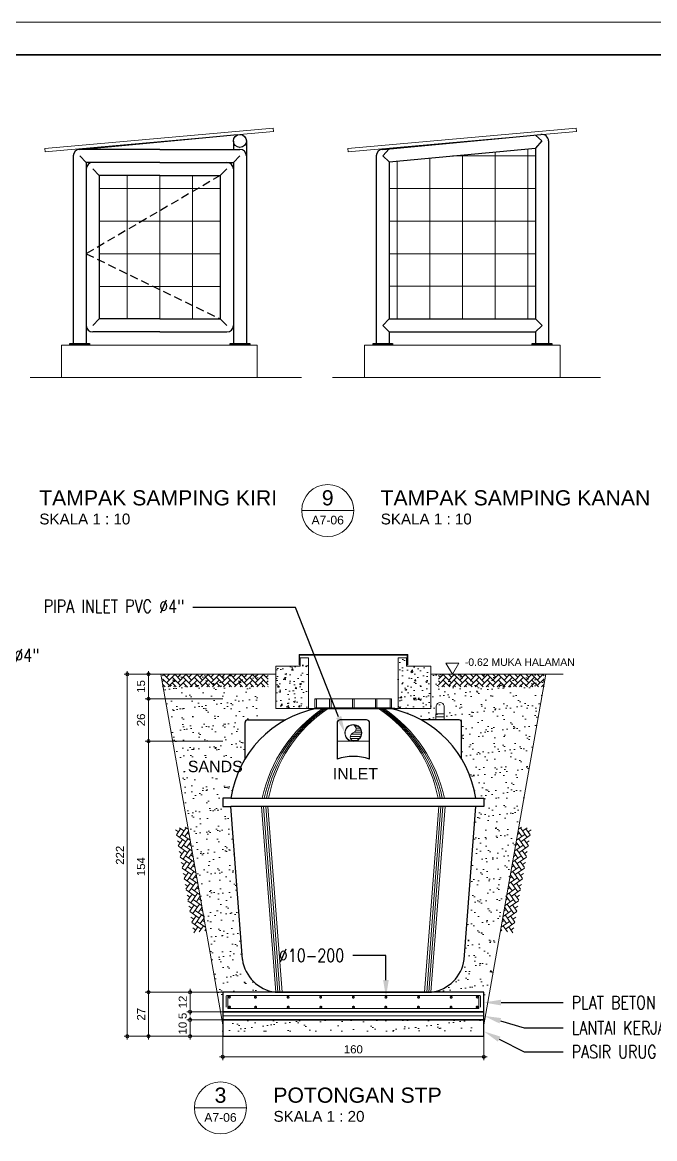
# Model space of a CAD drawing. Header units: millimetres. Extents: x -11 to 1625, y -267 to 180.
# Drawn here: x 863.97 to 883.35, y -136.23 to -102 of the extents above; entities that cross this region are included whole.
import ezdxf
from ezdxf import colors
from ezdxf.entities.mleader import LeaderData, LeaderLine
from ezdxf.enums import TextEntityAlignment as Align
from ezdxf.math import Vec2, Vec3

# ---------------------------------------------------------------- set-up
doc = ezdxf.new("R2010")
doc.units = ezdxf.units.MM
doc.linetypes.add('CENTER', pattern=[2, 1.25, -0.25, 0.25, -0.25])
doc.linetypes.add('DASHED2', pattern=[0.375, 0.25, -0.125])
for name, color, linetype in [('$RECOVER_961030131422-228', 7, 'Continuous'), ('BALOK DET', 3, 'Continuous'), ('BESI', 10, 'Continuous'), ('TANK', 5, 'Continuous')]:
    doc.layers.add(name, color=color, linetype=linetype)
for name, color, linetype, lineweight in [('ARS DIN', 31, 'Continuous', 5), ('ARSIR', 2, 'Continuous', 5), ('ARSIR WARNA', 43, 'Continuous', 0), ('atap', 7, 'Continuous', 20), ('CONCRETE-COVER', 23, 'Continuous', 5), ('DIM-SE', 7, 'Continuous', 5), ('dinding', 5, 'Continuous', 15), ('GRS KOP', 1, 'Continuous', 35), ('kop', 7, 'Continuous', 20), ('MANHOLE', 6, 'Continuous', 5), ('not', 7, 'Continuous', 20), ('PIPE', 4, 'Continuous', 15), ('plat', 3, 'Continuous', 25), ('STEEL', 20, 'Continuous', 5), ('TANAMAN', 74, 'Continuous', 0), ('TEXT KETERANGAN', 7, 'Continuous', 9), ('tul', 41, 'Continuous', 15), ('TULANGAN', 5, 'Continuous', 5), ('u', 6, 'Continuous', 20)]:
    doc.layers.add(name, color=color, linetype=linetype, lineweight=lineweight)
doc.styles.add('7', font='SAS_____.PFB', dxfattribs={"height": 200})
doc.styles.add('ATTR', font='romans.shx', dxfattribs={"width": 0.8, "height": 1.735066})
doc.styles.add('BARU', font='complex.shx')
doc.styles.add('S', font='SIMPLEX', dxfattribs={"width": 1.1})
doc.styles.get("Standard").update_dxf_attribs({"font": 'ARIALUNI.TTF'})
doc.linetypes.add('BATTING', pattern='A,0.0001,-0.1,[134,ltypeshp.shx,S=0.1,R=0,X=-0.1,Y=0],-0.2,[134,ltypeshp.shx,S=0.1,R=180,X=0.1,Y=0],-0.1', length=0.4001)
doc.dimstyles.new('SK-20', dxfattribs={"dimtxt": 0.25, "dimasz": 0.1, "dimexe": 0.1, "dimexo": 0, "dimgap": 0.1, "dimtad": 1, "dimdec": 0, "dimlfac": 20, "dimzin": 12, "dimdsep": 46, "dimtxsty": 'Standard', "dimblk": 'BULAT', "dimcen": 0.1, "dimdle": 0.1, "dimclrd": 256, "dimclre": 256, "dimclrt": 256, "dimadec": 0, "dimazin": 3, "dimtfac": 1, "dimtdec": 0, "dimtix": 1, "dimtofl": 0, "dimtmove": 0, "dimatfit": 3, "dimldrblk": 'BULAT', "dimfxl": 0, "dimtolj": 1, "dimtzin": 0, "dimlwd": -1, "dimlwe": -1, "dimarcsym": 0})

# ---------------------------------------------------------------- blocks, each defined once
blk = doc.blocks.new('kop')
at = {"layer": 'GRS KOP'}
blk.add_lwpolyline([(1, 54), (83, 54), (83, 1), (1, 1)], close=True, dxfattribs=at)
at = {"layer": 'kop', "color": 7}
blk.add_line((84, 55), (0, 55), dxfattribs=at)
at = {"layer": 'kop', "style": 'BARU', "flags": 4}
for p, height in [((73.8, 5.4), 0.35), ((80.303, 5.382), 0.25), ((73.8, 4.9), 0.35), ((80.303, 4.882), 0.25), ((73.8, 4.4), 0.35), ((80.303, 4.382), 0.25)]:
    blk.add_attdef('-', p, '', height=height, dxfattribs=at)
at = {"layer": 'kop', "flags": 4}
for tag, p in [('AR-00', (78.057, 2.648)), ('00', (81.238, 2.647))]:
    blk.add_attdef(tag, text='', height=0.35, dxfattribs=at).set_placement(p, align=Align.MIDDLE)
blk = doc.blocks.new('BULAT')
for p, q in [((-1, 0), (1, 0)), ((0, -1), (0, 1))]:
    blk.add_line(p, q)
blk.add_circle((0, 0), 0.5)
blk = doc.blocks.new('*D1069')
at = {"layer": 'Defpoints', "color": 0}
for p in [(869.111, -132.593), (870.113, -132.593), (870.113, -133.093)]:
    blk.add_point(p, dxfattribs=at)
at = {"layer": 'u'}
for p, q in [((870.113, -132.593), (869.011, -132.593)), ((869.111, -132.993), (869.111, -132.693)), ((870.113, -133.093), (869.011, -133.093))]:
    blk.add_line(p, q, dxfattribs=at)
at = {"layer": 'u', "xscale": 0.1, "yscale": 0.1, "zscale": 0.1}
for p, rotation in [((869.111, -132.593), 90), ((869.111, -133.093), 270)]:
    blk.add_blockref('BULAT', p, dxfattribs=dict(at, rotation=rotation))
at = {"layer": 'u', "insert": (868.883, -132.843), "char_height": 0.25, "attachment_point": 5, "rotation": 90}
blk.add_mtext('\\A1;10', dxfattribs=at)
blk = doc.blocks.new('*D1070')
at = {"layer": 'Defpoints', "color": 0}
for p in [(869.111, -132.343), (870.113, -132.343), (870.113, -132.593)]:
    blk.add_point(p, dxfattribs=at)
at = {"layer": 'u'}
for p, q in [((870.113, -132.343), (869.011, -132.343)), ((869.111, -132.243), (869.111, -132.143)), ((870.113, -132.593), (869.011, -132.593)), ((869.111, -132.693), (869.111, -132.793))]:
    blk.add_line(p, q, dxfattribs=at)
at = {"layer": 'u', "xscale": 0.1, "yscale": 0.1, "zscale": 0.1}
for p, rotation in [((869.111, -132.343), 270), ((869.111, -132.593), 90)]:
    blk.add_blockref('BULAT', p, dxfattribs=dict(at, rotation=rotation))
at = {"layer": 'u', "insert": (868.883, -132.468), "char_height": 0.25, "attachment_point": 5, "rotation": 90}
blk.add_mtext('\\A1;5', dxfattribs=at)
blk = doc.blocks.new('*D1071')
at = {"layer": 'Defpoints', "color": 0}
for p in [(869.111, -131.743), (870.113, -131.743), (870.113, -132.343)]:
    blk.add_point(p, dxfattribs=at)
at = {"layer": 'u'}
for p, q in [((870.113, -131.743), (869.011, -131.743)), ((869.111, -132.243), (869.111, -131.843)), ((870.113, -132.343), (869.011, -132.343))]:
    blk.add_line(p, q, dxfattribs=at)
at = {"layer": 'u', "xscale": 0.1, "yscale": 0.1, "zscale": 0.1}
for p, rotation in [((869.111, -131.743), 90), ((869.111, -132.343), 270)]:
    blk.add_blockref('BULAT', p, dxfattribs=dict(at, rotation=rotation))
at = {"layer": 'u', "insert": (868.885, -132.043), "char_height": 0.25, "attachment_point": 5, "rotation": 90}
blk.add_mtext('\\A1;12', dxfattribs=at)
blk = doc.blocks.new('*D1072')
at = {"layer": 'Defpoints', "color": 0}
for p in [(867.835, -131.743), (870.113, -131.743), (870.113, -133.093)]:
    blk.add_point(p, dxfattribs=at)
at = {"layer": 'u'}
for p, q in [((870.113, -131.743), (867.735, -131.743)), ((867.835, -132.993), (867.835, -131.843)), ((870.113, -133.093), (867.735, -133.093))]:
    blk.add_line(p, q, dxfattribs=at)
at = {"layer": 'u', "xscale": 0.1, "yscale": 0.1, "zscale": 0.1}
for p, rotation in [((867.835, -131.743), 90), ((867.835, -133.093), 270)]:
    blk.add_blockref('BULAT', p, dxfattribs=dict(at, rotation=rotation))
at = {"layer": 'u', "insert": (867.609, -132.418), "char_height": 0.25, "attachment_point": 5, "rotation": 90}
blk.add_mtext('\\A1;27', dxfattribs=at)
blk = doc.blocks.new('*D1073')
at = {"layer": 'Defpoints', "color": 0}
for p in [(870.113, -132.942), (878.113, -132.942), (878.113, -133.722)]:
    blk.add_point(p, dxfattribs=at)
at = {"layer": 'u'}
for p, q in [((870.113, -132.942), (870.113, -133.822)), ((878.113, -132.942), (878.113, -133.822)), ((870.213, -133.722), (878.013, -133.722))]:
    blk.add_line(p, q, dxfattribs=at)
at = {"layer": 'u', "xscale": 0.1, "yscale": 0.1, "zscale": 0.1, "rotation": 180}
blk.add_blockref('BULAT', (870.113, -133.722), dxfattribs=at)
at = {"layer": 'u', "xscale": 0.1, "yscale": 0.1, "zscale": 0.1}
blk.add_blockref('BULAT', (878.113, -133.722), dxfattribs=at)
at = {"layer": 'u', "insert": (874.113, -133.495), "char_height": 0.25, "attachment_point": 5}
blk.add_mtext('\\A1;160', dxfattribs=at)
blk = doc.blocks.new('*D1075')
at = {"layer": 'Defpoints', "color": 0}
for p in [(867.835, -124.043), (870.113, -124.043), (870.113, -131.743)]:
    blk.add_point(p, dxfattribs=at)
at = {"layer": 'u'}
for p, q in [((870.113, -124.043), (867.735, -124.043)), ((867.835, -131.643), (867.835, -124.143)), ((870.113, -131.743), (867.735, -131.743))]:
    blk.add_line(p, q, dxfattribs=at)
at = {"layer": 'u', "xscale": 0.1, "yscale": 0.1, "zscale": 0.1}
for p, rotation in [((867.835, -124.043), 90), ((867.835, -131.743), 270)]:
    blk.add_blockref('BULAT', p, dxfattribs=dict(at, rotation=rotation))
at = {"layer": 'u', "insert": (867.607, -127.893), "char_height": 0.25, "attachment_point": 5, "rotation": 90}
blk.add_mtext('\\A1;154', dxfattribs=at)
blk = doc.blocks.new('*D1074')
at = {"layer": 'Defpoints', "color": 0}
for p in [(867.835, -121.993), (870.113, -121.993), (870.113, -122.741)]:
    blk.add_point(p, dxfattribs=at)
at = {"layer": 'u'}
for p, q in [((870.113, -121.993), (867.735, -121.993)), ((867.835, -122.641), (867.835, -122.093)), ((870.113, -122.741), (867.735, -122.741))]:
    blk.add_line(p, q, dxfattribs=at)
at = {"layer": 'u', "xscale": 0.1, "yscale": 0.1, "zscale": 0.1}
for p, rotation in [((867.835, -121.993), 90), ((867.835, -122.741), 270)]:
    blk.add_blockref('BULAT', p, dxfattribs=dict(at, rotation=rotation))
at = {"layer": 'u', "insert": (867.607, -122.367), "char_height": 0.25, "attachment_point": 5, "rotation": 90}
blk.add_mtext('\\A1;15', dxfattribs=at)
blk = doc.blocks.new('PEIL')
blk.add_lwpolyline([(-0.188, 0.325), (0.188, 0.325), (0, 0)], close=True)
at = {"style": 'S', "width": 1.1, "flags": 4}
blk.add_attdef('CAT', (0.265, 0.036), '', height=0.2, dxfattribs=at)
blk = doc.blocks.new('*D1077')
at = {"layer": 'Defpoints', "color": 0}
for p in [(867.186, -121.993), (867.835, -121.993), (867.835, -133.093)]:
    blk.add_point(p, dxfattribs=at)
at = {"layer": 'u'}
for p, q in [((867.835, -121.993), (867.086, -121.993)), ((867.186, -132.993), (867.186, -122.093)), ((867.835, -133.093), (867.086, -133.093))]:
    blk.add_line(p, q, dxfattribs=at)
at = {"layer": 'u', "xscale": 0.1, "yscale": 0.1, "zscale": 0.1}
for p, rotation in [((867.186, -121.993), 90), ((867.186, -133.093), 270)]:
    blk.add_blockref('BULAT', p, dxfattribs=dict(at, rotation=rotation))
at = {"layer": 'u', "insert": (866.961, -127.543), "char_height": 0.25, "attachment_point": 5, "rotation": 90}
blk.add_mtext('\\A1;222', dxfattribs=at)
blk = doc.blocks.new('Ndtpd')
blk.add_line((0.747, 0), (-0.747, 0))
blk.add_circle((0, 0), 0.747)
at = {"flags": 4}
for tag, height, p in [('NO', 0.5, (0, 0.148)), ('NOLBR', 0.3, (0, -0.398))]:
    blk.add_attdef(tag, text='', height=height, dxfattribs=at).set_placement(p, align=Align.CENTER)
for tag, p, height in [('NDTPD', (1.516, 0.148), 0.5), ('SKALA', (1.523, -0.398), 0.3)]:
    blk.add_attdef(tag, p, '', height=height, dxfattribs=at)
blk = doc.blocks.new('*D1078')
at = {"layer": 'Defpoints', "color": 0}
for p in [(870.113, -122.741), (867.835, -124.043), (870.113, -124.043)]:
    blk.add_point(p, dxfattribs=at)
at = {"layer": 'u'}
for p, q in [((870.113, -122.741), (867.735, -122.741)), ((867.835, -122.841), (867.835, -123.943)), ((870.113, -124.043), (867.735, -124.043))]:
    blk.add_line(p, q, dxfattribs=at)
at = {"layer": 'u', "xscale": 0.1, "yscale": 0.1, "zscale": 0.1}
for p, rotation in [((867.835, -122.741), 90), ((867.835, -124.043), 270)]:
    blk.add_blockref('BULAT', p, dxfattribs=dict(at, rotation=rotation))
at = {"layer": 'u', "insert": (867.607, -123.392), "char_height": 0.25, "attachment_point": 5, "rotation": 90}
blk.add_mtext('\\A1;26', dxfattribs=at)

msp = doc.modelspace()

# ---------------------------------------------------------------- hatches: boundary and pattern name
at = {"layer": 'ARS DIN'}
h = msp.add_hatch(dxfattribs=at)
h.set_pattern_fill('AR-CONC', color=256, scale=0.075, style=0)
h.set_pattern_definition([(50, (448.2759, -7.07223), (0.53794514, -0.0470641), [0.05625, -0.61875]), (355, (448.2759, -7.0722), (-0.1040635, 0.5641441), [0.045, -0.495]), (100.4514, (448.3207, -7.07615), (0.43388204, 0.51707966), [0.04780514, -0.5258566]), (46.1842, (448.2759, -6.9222), (0.8004308, -0.1241393), [0.084375, -0.928125]), (96.6356, (448.3426, -6.9326), (0.700997, 0.7305884), [0.0717077, -0.7887847]), (351.1842, (448.2759, -6.9222), (0.7009965, 0.730589), [0.0675, -0.7425]), (21, (448.3509, -6.95973), (0.4476803, -0.30196417), [0.05625, -0.61875]), (326, (448.3509, -6.9597), (0.1824865, 0.5438625), [0.045, -0.495]), (71.4514, (448.3882, -6.9849), (0.630167, 0.2418979), [0.04780514, -0.5258566]), (37.5, (448.27588, -7.07223), (0.00911989, 0.24967039), [0, -0.489, 0, -0.5025, 0, -0.496875]), (7.5, (448.27588, -7.07223), (0.19730215, 0.29580878), [0, -0.2865, 0, -0.47775, 0, -0.189375]), (327.5, (448.10863, -7.07223), (0.40036683, -0.01691615), [0, -0.1875, 0, -0.585, 0, -0.77625]), (317.5, (448.03363, -7.07223), (0.43738963, 0.07507874), [0, -0.24375, 0, -0.3885, 0, -0.55125])])
h.paths.add_polyline_path([(872.738182, -121.4933561), (872.488182, -121.4933561), (872.488182, -121.7433561), (871.738182, -121.7433561), (871.738182, -123.0433561), (872.738182, -123.0433561)])
h.paths.add_polyline_path([(876.488181, -121.7433561), (875.738181, -121.7433561), (875.738181, -121.4933561), (875.488181, -121.4933561), (875.488181, -123.0433561), (876.488181, -123.0433561)])
h = msp.add_hatch(dxfattribs=at)
h.set_pattern_fill('AR-SAND', color=256, scale=0.25, style=0)
h.set_pattern_definition([(37.5, (285.36595, 189.15204), (-0.01574834, 0.48170594), [0, -0.38, 0, -0.425, 0, -0.40625]), (7.5, (285.36595, 189.15204), (0.4424442, 0.7055365), [0, -0.205, 0, -0.3425, 0, -0.13125]), (327.5, (285.05845, 189.15204), (0.77853547, 0.00141476), [0, -0.125, 0, -0.45, 0, -0.5875]), (317.5, (285.05845, 189.15204), (0.75153165, 0.2194189), [0, -0.0625, 0, -0.295, 0, -0.3375])])
h.paths.add_polyline_path([(870.362749, -126.0433561), (870.112749, -126.0433561), (870.112749, -125.7933561), (870.362749, -125.7933561, -0.0979062404), (870.7972235, -124.5856975), (870.7972235, -123.4683561, -0.4419456033), (870.8722235, -123.3933561), (871.1957464, -123.3933561), (871.1957464, -123.2994874), (871.1982736, -123.2994874), (871.1982736, -121.9933816), (868.217243, -121.9934077), (870.112749, -132.7433561), (870.112749, -132.2433561), (870.112749, -131.7433561), (871.715663, -131.7433561, -0.3309126337), (870.712749, -130.7433561)])
h.paths.add_polyline_path([(880.008264, -121.9933561), (876.488181, -121.9933561), (876.488181, -123.0433561), (875.488181, -123.0433561), (875.238181, -123.0433561, -0.0773210812), (876.1934428, -123.3933561), (877.3532745, -123.3933561, -0.4419456033), (877.4282745, -123.4683561), (877.4282745, -124.5857332, -0.0978899912), (877.862749, -125.7933561), (878.112749, -125.7933561), (878.112749, -126.0433561), (877.862749, -126.0433561), (877.512749, -130.7433561, -0.3309126337), (876.5098349, -131.7433561), (878.112749, -131.7433561), (878.112749, -132.2433561), (878.112749, -132.7433561)])
h.paths.add_polyline_path([(868.9916626, -123.1646549), (869.9130912, -123.1646549), (869.9130912, -123.6146549), (868.9916626, -123.6146549)], flags=24)
h.paths.add_polyline_path([(868.9776293, -124.5821481), (870.2335817, -124.5821481), (870.2335817, -124.9571481), (868.9776293, -124.9571481)], flags=24)
h = msp.add_hatch(dxfattribs=at)
h.set_pattern_fill('AR-HBONE', color=256, scale=0.03, style=0)
h.set_pattern_definition([(135.0005, (1193.63027, -35.95721), (-1.485e-06, 0.169705627), [0.36, -0.12]), (45.0005, (1193.54541, -35.87236), (-1.485e-06, 0.169705627), [0.36, -0.12])])
h.paths.add_polyline_path([(868.2640204, -121.9934073), (871.5042987, -121.9933789), (871.504302, -122.3778561), (868.2640238, -122.3778844)])
h = msp.add_hatch(dxfattribs=at)
h.set_pattern_fill('AR-HBONE', color=256, scale=0.03, style=0)
h.set_pattern_definition([(45, (554.59445, -35.96001), (1e-17, 0.169705627), [0.36, -0.12]), (135, (554.6793, -35.87516), (1e-17, 0.169705627), [0.36, -0.12])])
h.paths.add_polyline_path([(879.9614481, -121.9933561), (876.7211699, -121.9933561), (876.7211699, -122.3778333), (879.9614481, -122.3778333)])
h = msp.add_hatch(dxfattribs=at)
h.set_pattern_fill('AR-HBONE', color=256, scale=0.03, angle=80, style=0)
h.set_pattern_definition([(55, (1170.79253, 14.14422), (0.167127418, 0.029469073), [0.36, -0.12]), (325, (1170.86136, 14.24252), (0.167127418, 0.029469073), [0.36, -0.12])])
h.paths.add_polyline_path([(869.034835, -126.6623088), (869.5975034, -129.8533599), (869.2188673, -129.9201237), (868.6561989, -126.7290726)])
h = msp.add_hatch(dxfattribs=at)
h.set_pattern_fill('AR-HBONE', color=256, scale=0.03, angle=80, style=0)
h.set_pattern_definition([(125, (577.43297, 14.14422), (-0.167127418, 0.029469073), [0.36, -0.12]), (215, (577.36414, 14.24252), (-0.167127418, 0.029469073), [0.36, -0.12])])
h.paths.add_polyline_path([(879.1906629, -126.6623088), (878.6279945, -129.8533599), (879.0066306, -129.9201237), (879.569299, -126.7290726)])
at = {"layer": 'ARSIR WARNA'}
h = msp.add_hatch(dxfattribs=at)
h.set_pattern_fill('_USER', color=256, style=0, double=1, pattern_type=0)
h.set_pattern_definition([(0, (877.4564, -111.0961), (0, 1), []), (90, (877.4564, -111.0961), (-1, 6e-17), [])])
h.paths.add_polyline_path([(875.2164536, -111.0960792), (879.6964536, -111.0960792), (879.6964536, -105.8571012), (875.2164536, -106.2773195)])
h = msp.add_hatch(dxfattribs=at)
h.set_pattern_fill('_USER', color=256, style=0, double=1, pattern_type=0)
h.set_pattern_definition([(0, (868.1821, -111.0972), (0, 1), []), (90, (868.1821, -111.0972), (-1, 6e-17), [])])
h.paths.add_polyline_path([(870.0365736, -106.6966257), (868.1820527, -106.6966257), (866.3275318, -106.6966257), (866.3275318, -111.0971721), (868.1820527, -111.0971721), (870.0365736, -111.0971721)])
h = msp.add_hatch(dxfattribs=at)
h.set_pattern_fill('AR-SAND', color=256, scale=0.01, style=0)
h.set_pattern_definition([(37.5, (870.11283, -132.94245), (-0.016, 0.489413), [0, -0.38608, 0, -0.4318, 0, -0.41275]), (7.5, (870.1128, -132.94245), (0.449523, 0.716825), [0, -0.20828, 0, -0.34798, 0, -0.13335]), (327.5, (869.8004, -132.94245), (0.790992, 0.001437), [0, -0.127, 0, -0.4572, 0, -0.5969]), (317.5, (869.8004, -132.94245), (0.763556, 0.22293), [0, -0.0635, 0, -0.29972, 0, -0.3429])])
h.paths.add_polyline_path([(878.112749, -132.5933561), (870.1128288, -132.5933561), (870.1128288, -132.9424506), (878.112749, -132.9424506)])
at = {"layer": 'DIM-SE', "lineweight": 5}
h = msp.add_hatch(dxfattribs=at)
h.set_pattern_fill('ANSI31', color=256, scale=0.5, angle=315, style=0)
h.set_pattern_definition([(0, (56.21405, 199.54071), (2e-17, 0.0625), [])])
h.paths.add_polyline_path([(874.112749, -123.7932465, 0.7402224104), (874.112749, -124.0432465, 0.4142135624), (874.362749, -123.7932465, 0.4142135624), (874.112749, -123.5432465, -0.6656798327)])

# ---------------------------------------------------------------- linework, layer by layer
at = {"color": 7, "linetype": 'CENTER', "lineweight": 5, "ltscale": 10}
msp.add_line((874.5754158, -124.0432465), (873.6500821, -124.0432465), dxfattribs=at)
at = {"linetype": 'DASHED2', "elevation": -13.9147922}
msp.add_lwpolyline([(870.0365736, -106.6966257), (865.9275318, -109.0960977), (870.0365736, -111.0971721)], dxfattribs=at)
at = {"layer": 'ARSIR', "color": 1, "linetype": 'BATTING', "ltscale": 0.25}
msp.add_line((870.112749, -132.4683561), (878.112749, -132.4683561), dxfattribs=at)
at = {"layer": 'ARSIR WARNA', "elevation": -13.9147922}
msp.add_lwpolyline([(870.0365736, -106.6966257), (868.1820527, -106.6966257), (866.3275318, -106.6966257), (866.3275318, -111.0971721), (868.1820527, -111.0971721), (870.0365736, -111.0971721)], close=True, dxfattribs=at)
at = {"layer": 'atap', "linetype": 'ByBlock', "elevation": -13.9158062}
for points in [[(871.6675318, -105.3428486), (871.6585579, -105.2432521), (864.6585579, -105.873971), (864.6675318, -105.9735675)], [(880.9564536, -105.3428486), (880.9474797, -105.2432521), (873.9474797, -105.873971), (873.9564536, -105.9735675)]]:
    msp.add_lwpolyline(points, close=True, dxfattribs=at)
at = {"layer": 'BALOK DET', "color": 4, "const_width": 0.04, "flags": 128}
for points in [[(870.3396153, -131.891512, 1), (870.2896153, -131.891512, 1)], [(871.137749, -131.8960232, 1), (871.087749, -131.8960232, 1)], [(872.137749, -131.8960232, 1), (872.087749, -131.8960232, 1)], [(873.137749, -131.8960232, 1), (873.087749, -131.8960232, 1)], [(874.137749, -131.8960232, 1), (874.087749, -131.8960232, 1)], [(875.0878288, -131.8960232, -1), (875.1378288, -131.8960232, -1)], [(876.0878288, -131.8960232, -1), (876.1378288, -131.8960232, -1)], [(877.0878288, -131.8960232, -1), (877.1378288, -131.8960232, -1)], [(877.8859624, -131.891512, -1), (877.9359624, -131.891512, -1)], [(870.3446153, -132.196012, 1), (870.2946153, -132.196012, 1)], [(871.142749, -132.2005232, 1), (871.092749, -132.2005232, 1)], [(872.142749, -132.2005232, 1), (872.092749, -132.2005232, 1)], [(873.142749, -132.2005232, 1), (873.092749, -132.2005232, 1)], [(874.142749, -132.2005232, 1), (874.092749, -132.2005232, 1)], [(875.0828288, -132.2005232, -1), (875.1328288, -132.2005232, -1)], [(876.0828288, -132.2005232, -1), (876.1328288, -132.2005232, -1)], [(877.0828288, -132.2005232, -1), (877.1328288, -132.2005232, -1)], [(877.8809624, -132.196012, -1), (877.9309624, -132.196012, -1)]]:
    msp.add_lwpolyline(points, format="xyb", close=True, dxfattribs=at)
at = {"layer": 'BESI'}
for points, elevation in [([(865.7275318, -105.8960792), (870.5665003, -105.4420545)], -13.9158062), ([(870.4367276, -105.6465955), (870.4367276, -105.8971352)], 0.0010141), ([(870.8365736, -105.6387474), (870.8365736, -106.5589802)], 0.0010141), ([(875.0164536, -105.8960792), (879.8554221, -105.4420545)], -13.9158062), ([(879.6964536, -105.45697), (879.8921267, -105.6387474), (879.6964536, -105.8571012)], -13.9158062), ([(865.5275318, -106.0960792), (865.5275318, -111.8960792)], 0.0010141), ([(868.1820527, -105.8971352), (865.7275318, -105.8971352)], -13.9147922), ([(865.9275318, -106.2961161), (865.7275318, -106.097209)], -13.9147922), ([(868.1820527, -105.8971352), (870.6365736, -105.8971352)], -13.9147922), ([(870.4365736, -106.2961161), (870.6365736, -106.097209)], -13.9147922), ([(870.8365736, -106.0960792), (870.8365736, -111.8960792)], 0.0010141), ([(865.9275318, -106.2961161), (865.9275318, -111.8960792)], 0.0010141), ([(865.9275318, -106.2961161), (865.9275318, -111.8960792)], 0.0010141), ([(868.1820527, -106.2961161), (865.9275318, -106.2961161)], -13.9147922), ([(868.1820527, -106.2966264), (866.1428534, -106.2966264)], -13.9147922), ([(868.1820527, -106.2961161), (870.4365736, -106.2961161)], -13.9147922), ([(868.1820527, -106.2966264), (870.221252, -106.2966264)], -13.9147922), ([(870.4365736, -106.2961161), (870.4365736, -111.8960792)], 0.0010141), ([(870.4365736, -106.2961161), (870.4365736, -111.8960792)], 0.0010141), ([(866.3275318, -106.6966257), (866.1275318, -106.4977186)], -13.9147922), ([(866.3275318, -106.6966257), (866.3275318, -111.0971721)], 0.0010141), ([(868.1820527, -106.6966257), (866.3275318, -106.6966257)], -13.9147922), ([(868.1820527, -106.6966257), (870.0365736, -106.6966257)], -13.9147922), ([(870.0365736, -106.6966257), (870.2365736, -106.4977186)], -13.9147922), ([(870.0365736, -106.6966257), (870.0365736, -111.0971721)], 0.0010141), ([(866.3275318, -111.0971721), (866.1275318, -111.2960792)], -13.9147922), ([(868.1820527, -111.0971721), (866.3275318, -111.0971721)], -13.9147922), ([(868.1820527, -111.0971721), (870.0365736, -111.0971721)], -13.9147922), ([(870.0365736, -111.0971721), (870.2365736, -111.2960792)], -13.9147922), ([(875.2164536, -111.0960792), (875.0165763, -111.2960792), (875.2164536, -111.4960792)], -13.9158062), ([(875.2164536, -111.0960792), (879.6964536, -111.0960792)], -13.9158062), ([(879.6964536, -111.0960792), (879.896331, -111.2960792), (879.6964536, -111.4960792)], -13.9158062), ([(868.1820527, -111.4960792), (866.1275318, -111.4960792)], -13.9147922), ([(868.1820527, -111.4960792), (870.2365736, -111.4960792)], -13.9147922), ([(875.2164536, -111.4960792), (879.6964536, -111.4960792)], -13.9158062)]:
    msp.add_lwpolyline(points, dxfattribs=dict(at, elevation=elevation))
for points in [[(879.6964536, -105.456378), (879.6964536, -105.45697)], [(880.0962083, -105.6387474), (880.0962083, -111.851701)], [(874.8164536, -106.0960792), (874.8164536, -111.851701)], [(875.2164536, -105.8773139), (875.0164536, -106.0960792), (875.2164536, -106.2773195)], [(875.2164536, -106.2773195), (879.6964536, -105.8571012)], [(879.6964536, -105.8571012), (879.6964536, -111.0960792)], [(875.2164536, -106.2773195), (875.2164536, -111.0960792)], [(865.5275318, -106.4960792), (865.5275318, -111.8960792)], [(865.9275318, -106.4960792), (865.9275318, -111.8960792)], [(875.2164536, -111.4960792), (875.2164536, -111.851701)], [(879.6964536, -111.4960792), (879.6964536, -111.851701)]]:
    msp.add_lwpolyline(points, dxfattribs=at)
at = {"layer": 'BESI', "elevation": 0.0010141}
for points in [[(866.0275318, -111.8960792), (865.4275318, -111.8960792), (865.4275318, -111.851701), (866.0275318, -111.851701)], [(870.9365736, -111.8960792), (870.3365736, -111.8960792), (870.3365736, -111.851701), (870.9365736, -111.851701)]]:
    msp.add_lwpolyline(points, close=True, dxfattribs=at)
at = {"layer": 'BESI'}
for points in [[(875.3164536, -111.8960792), (874.7164536, -111.8960792), (874.7164536, -111.851701), (875.3164536, -111.851701)], [(880.1962083, -111.8960792), (879.5964536, -111.8960792), (879.5964536, -111.851701), (880.1962083, -111.851701)]]:
    msp.add_lwpolyline(points, close=True, dxfattribs=at)
msp.add_circle((870.6365736, -105.6387474, 0.0010141), 0.2, dxfattribs=at)
for centre, start, end in [((879.8962083, -105.6387474), 0, 100.29720323), ((865.7275318, -106.0971352, -13.9147922), 90, 180), ((870.6365736, -106.0971352, -13.9147922), 0, 90), ((875.0164536, -106.0960792, -13.9158062), 90, 180), ((866.1275318, -106.4977186, -13.9147922), 90, 180), ((870.2365736, -106.4977186, -13.9147922), 0, 90), ((866.1275318, -111.2960792, -13.9147922), 180, 270), ((870.2365736, -111.2960792, -13.9147922), 270, 0)]:
    msp.add_arc(centre, 0.2, start, end, dxfattribs=at)
at = {"layer": 'CONCRETE-COVER'}
for p, q in [((871.7372876, -121.9933769), (868.0704716, -121.993409)), ((870.112749, -132.7433561), (868.2172339, -121.9933561)), ((876.488181, -121.9933561), (880.5445442, -121.9933561)), ((878.112749, -132.7433561), (880.008264, -121.9933561))]:
    msp.add_line(p, q, dxfattribs=at)
for points in [[(871.738182, -123.0433561), (871.738182, -121.7433561), (872.488182, -121.7433561), (872.488182, -121.4933561), (872.738182, -121.4933561), (872.738182, -123.0433561), (871.738182, -123.0433561)], [(876.488181, -123.0433561), (876.488181, -121.7433561), (875.738181, -121.7433561), (875.738181, -121.4933561), (875.488181, -121.4933561), (875.488181, -123.0433561), (876.488181, -123.0433561)]]:
    msp.add_lwpolyline(points, dxfattribs=at)
at = {"layer": 'DIM-SE', "lineweight": 5}
for centre, radius, start, end in [((874.060465, -123.6682465), 0.135494, 292.69818873, 67.30181127), ((874.1509191, -123.9182465), 0.130698, 106.9806512, 253.0193488)]:
    msp.add_arc(centre, radius, start, end, dxfattribs=at)
at = {"layer": 'dinding', "elevation": -13.9158062}
msp.add_lwpolyline([(871.1675318, -111.8960792), (865.1675318, -111.8960792), (865.1675318, -112.8960792), (871.1675318, -112.8960792)], close=True, dxfattribs=at)
msp.add_lwpolyline([(874.7164536, -111.8960792), (874.4564536, -111.8960792), (874.4564536, -112.8960792), (880.4564536, -112.8960792), (880.4564536, -111.8960792), (875.3164536, -111.8960792)], dxfattribs=at)
at = {"layer": 'MANHOLE', "ltscale": 3}
for p, q in [((872.988181, -123.0433561), (872.988181, -123.0166491)), ((873.1912208, -123.0433561), (873.1912208, -123.0166491)), ((873.6775711, -123.0433561), (873.6775711, -123.0166491)), ((874.5967866, -123.0433561), (874.5967866, -123.0166491)), ((875.0428952, -123.0433561), (875.0428952, -123.0166491)), ((875.238181, -123.0433561), (875.238181, -123.0166491))]:
    msp.add_line(p, q, dxfattribs=at)
for points in [[(872.938181, -123.0166491), (875.287317, -123.0166491), (875.287317, -122.7410633), (872.938181, -122.7410633)], [(872.938181, -122.7410633), (872.988181, -122.7410633), (872.988181, -123.0166491), (872.938181, -123.0166491)], [(873.3874403, -122.7410633), (873.4374403, -122.7410633), (873.4374403, -123.0166491), (873.3874403, -123.0166491)], [(874.087749, -122.7410633), (874.137749, -122.7410633), (874.137749, -123.0166491), (874.087749, -123.0166491)], [(874.8380576, -122.7410633), (874.7880576, -122.7410633), (874.7880576, -123.0166491), (874.8380576, -123.0166491)], [(875.237317, -122.7410633), (875.287317, -122.7410633), (875.287317, -123.0166491), (875.237317, -123.0166491)]]:
    msp.add_lwpolyline(points, close=True, dxfattribs=at)
for centre in [(872.963181, -122.717271), (873.4124403, -122.717271), (874.112749, -122.717271), (874.8130576, -122.717271), (875.262317, -122.717271)]:
    msp.add_arc(centre, 0.0345119, 223.58202125, 316.41797875, dxfattribs=at)
at = {"layer": 'PIPE', "ltscale": 3}
for p, q in [((876.6514836, -122.9612595), (876.6514836, -123.2056187)), ((876.8952336, -122.9612595), (876.8952336, -123.2056187))]:
    msp.add_line(p, q, dxfattribs=at)
for points in [[(876.900718, -123.2994874), (876.900718, -123.2056187), (876.6459993, -123.2056187), (876.6459993, -123.2994874)], [(876.900718, -123.3933561), (876.900718, -123.2994874), (876.6459993, -123.2994874), (876.6459993, -123.3933561)]]:
    msp.add_lwpolyline(points, close=True, dxfattribs=at)
at = {"layer": 'PIPE'}
for radius in [0.26, 0.25]:
    msp.add_circle((874.112749, -123.7932465), radius, dxfattribs=at)
at = {"layer": 'PIPE', "ltscale": 3}
msp.add_arc((876.7733586, -122.98725, 38.9995603), 0.1246155, 12.03830079, 167.96169921, dxfattribs=at)
at = {"layer": 'plat', "color": 3}
for points in [[(878.112749, -131.7433561), (870.112749, -131.7433561), (870.112749, -132.3433561), (878.112749, -132.3433561)], [(870.1128288, -132.5933561), (878.112749, -132.5933561), (878.112749, -132.3433561), (870.1128288, -132.3433561)], [(878.112749, -132.5933561), (870.1128288, -132.5933561), (870.1128288, -133.0933561), (878.112749, -133.0933561)]]:
    msp.add_lwpolyline(points, close=True, dxfattribs=at)
at = {"layer": 'STEEL', "lineweight": 9}
msp.add_lwpolyline([(872.465379, -121.7063506), (872.450379, -121.7063506), (872.450379, -121.3893544), (875.7832792, -121.3893544), (875.7832792, -121.7059779), (875.7640247, -121.7059779), (875.7640247, -121.4043544), (872.465379, -121.4043544), (872.465379, -121.7063506)], dxfattribs=at)
at = {"layer": 'TANAMAN', "elevation": -13.9158062}
for points in [[(864.203747, -112.8960792), (872.5259132, -112.8960792)], [(873.4727959, -112.8960792), (881.6856233, -112.8960792)]]:
    msp.add_lwpolyline(points, dxfattribs=at)
at = {"layer": 'TANK', "color": 7}
for p, q in [((872.738182, -123.0433561), (872.987749, -123.0433561)), ((875.238181, -123.0433561), (875.488181, -123.0433561))]:
    msp.add_line(p, q, dxfattribs=at)
at = {"layer": 'TANK'}
for p, q in [((872.837749, -123.0433561), (874.112749, -123.0433561)), ((875.387749, -123.0433561), (872.962749, -123.0433561)), ((874.112749, -123.0433561), (875.387749, -123.0433561)), ((870.7972235, -124.5933561), (870.7972235, -123.4683561)), ((870.8722235, -123.3933561), (872.032194, -123.3933561)), ((873.612749, -123.4933561), (873.612749, -124.5933561)), ((874.5128439, -123.3933561), (873.712654, -123.3933561)), ((874.612749, -124.5933561), (874.612749, -123.4933561)), ((877.3532745, -123.3933561), (876.1934428, -123.3933561)), ((877.4282745, -124.5933561), (877.4282745, -123.4683561)), ((870.712749, -130.7433561), (870.362749, -126.0433561)), ((877.512749, -130.7433561), (877.862749, -126.0433561)), ((871.715663, -131.7433561), (876.5098349, -131.7433561)), ((871.715663, -131.7433561), (876.5098349, -131.7433561)), ((876.5098349, -131.7433561), (871.715663, -131.7433561))]:
    msp.add_line(p, q, dxfattribs=at)
for points in [[(870.362749, -125.7933561), (870.112749, -125.7933561), (870.112749, -126.0433561), (870.362749, -126.0433561)], [(870.362749, -125.7933561), (877.862749, -125.7933561)], [(877.862749, -125.7933561), (878.112749, -125.7933561), (878.112749, -126.0433561), (877.862749, -126.0433561)], [(877.862749, -126.0433561), (877.862749, -126.0433561), (870.362749, -126.0433561)]]:
    msp.add_lwpolyline(points, dxfattribs=at)
for centre, radius, start, end in [((873.6341389, -126.2883071), 3.3086204, 101.25844216, 171.39657905), ((874.5909327, -126.2885109), 3.3090724, 8.60580572, 78.7203346), ((870.868863, -123.4649956), 0.0717183, 87.31435742, 182.68564258), ((873.7127015, -123.4933086), 0.0999525, 89.97278736, 180.02721264), ((874.5127964, -123.4933086), 0.0999525, 359.97278736, 90.02721264), ((877.3566349, -123.4649956), 0.0717183, 357.31435742, 92.68564258), ((874.112749, -126.0546693), 1.5444857, 71.11120752, 108.88879248), ((871.8869643, -130.5686374), 1.1871429, 188.46329673, 261.70342481), ((876.3385337, -130.5686374), 1.1871429, 278.29657519, 351.53670327)]:
    msp.add_arc(centre, radius, start, end, dxfattribs=at)
at = {"layer": 'tul'}
for p, q in [((870.212749, -131.8633561), (870.212749, -132.205012)), ((870.232749, -131.8433561), (877.9928288, -131.8433561)), ((870.262749, -131.866012), (870.262749, -132.2233561)), ((877.9628288, -131.866012), (877.9628288, -132.2233561)), ((878.0128288, -131.8633561), (878.0128288, -132.205012)), ((870.282749, -132.2433561), (877.9428288, -132.2433561))]:
    msp.add_line(p, q, dxfattribs=at)
for centre, start, end in [((870.232749, -131.8633561), 90, 180), ((877.9928288, -131.8633561), 0, 90), ((870.282749, -132.2233561), 180, 270), ((877.9428288, -132.2233561), 270, 0)]:
    msp.add_arc(centre, 0.02, start, end, dxfattribs=at)
at = {"layer": 'TULANGAN'}
for p, q in [((871.7328934, -131.7433561), (871.2986077, -126.0433561)), ((871.7986044, -131.7433561), (871.3643187, -126.0433561)), ((871.8644875, -131.7433561), (871.4302017, -126.0433561)), ((871.9308309, -131.7433561), (871.4965452, -126.0433561)), ((876.294667, -131.7433561), (876.7289528, -126.0433561)), ((876.3610105, -131.7433561), (876.7952962, -126.0433561)), ((876.4268935, -131.7433561), (876.8611792, -126.0433561)), ((876.4926045, -131.7433561), (876.9268902, -126.0433561))]:
    msp.add_line(p, q, dxfattribs=at)
for centre, radius, start, end in [((875.6474304, -126.7160458), 4.424436, 123.89179205, 167.96295812), ((875.6430192, -126.6640531), 4.3464859, 123.59007547, 168.44420717), ((875.6916677, -126.6330365), 4.324436, 123.89179205, 168.8036948), ((875.6868456, -126.5808814), 4.2460531, 123.5781086, 169.31132897), ((872.5386523, -126.5808814), 4.2460531, 10.68867103, 56.4218914), ((872.5338302, -126.6330365), 4.324436, 11.1963052, 56.10820795), ((872.5824787, -126.6640531), 4.3464859, 11.55579283, 56.40992453), ((872.5780676, -126.7160458), 4.424436, 12.03704188, 56.10820795)]:
    msp.add_arc(centre, radius, start, end, dxfattribs=at)

# ---------------------------------------------------------------- block references
at = {"layer": 'kop'}
msp.add_blockref('kop', (827.2141618, -157), dxfattribs=at)
at = {"layer": 'not'}
ref = msp.add_blockref('Ndtpd', (862.8645707, -116.9718604), dxfattribs=dict(at, xscale=1.067667298671276, yscale=1.067667298671428, zscale=1.067667298671395))
ref.add_attrib('NO', '8', dxfattribs={"layer": '0', "height": 0.465236, "flags": 4}).set_placement((862.8641358, -116.8143104), align=Align.CENTER)
ref.add_attrib('NDTPD', 'TAMPAK SAMPING KIRI', (864.4831729, -116.8143104), dxfattribs={"layer": '0', "height": 0.465236025, "flags": 4})
ref.add_attrib('NOLBR', 'A7-06', dxfattribs={"layer": '0', "height": 0.26584916, "flags": 4}).set_placement((862.8641358, -117.397179), align=Align.CENTER)
ref.add_attrib('SKALA', 'SKALA 1 : 10', (864.4908826, -117.397179), dxfattribs={"layer": '0', "height": 0.332311447, "flags": 4})
ref = msp.add_blockref('Ndtpd', (873.3282176, -116.9718604), dxfattribs=dict(at, xscale=1.067667298671276, yscale=1.067667298671428, zscale=1.067667298671395))
ref.add_attrib('NO', '9', dxfattribs={"layer": '0', "height": 0.465236, "flags": 4}).set_placement((873.3277827, -116.8143104), align=Align.CENTER)
ref.add_attrib('NDTPD', 'TAMPAK SAMPING KANAN', (874.9468198, -116.8143104), dxfattribs={"layer": '0', "height": 0.465236025, "flags": 4})
ref.add_attrib('NOLBR', 'A7-06', dxfattribs={"layer": '0', "height": 0.26584916, "flags": 4}).set_placement((873.3277827, -117.397179), align=Align.CENTER)
ref.add_attrib('SKALA', 'SKALA 1 : 10', (874.9545295, -117.397179), dxfattribs={"layer": '0', "height": 0.332311447, "flags": 4})
ref = msp.add_blockref('PEIL', (877.1482549, -121.9933547), dxfattribs=dict(at, xscale=1.054594245268872, yscale=1.054594245268613, zscale=1.054594245268618))
ref.add_attrib('CAT', '-0.62 MUKA HALAMAN', (877.5311532, -121.7349966), dxfattribs={"layer": '0', "height": 0.228326352, "flags": 4})
ref = msp.add_blockref('Ndtpd', (870.0418128, -135.2896999), dxfattribs=dict(at, xscale=1.067667298671276, yscale=1.067667298671428, zscale=1.067667298671395))
ref.add_attrib('NO', '3', dxfattribs={"layer": '0', "height": 0.465236, "flags": 4}).set_placement((870.0413779, -135.1321499), align=Align.CENTER)
ref.add_attrib('NDTPD', 'POTONGAN STP', (871.660415, -135.1321499), dxfattribs={"layer": '0', "height": 0.465236025, "flags": 4})
ref.add_attrib('NOLBR', 'A7-06', dxfattribs={"layer": '0', "height": 0.26584916, "flags": 4}).set_placement((870.0413779, -135.7150185), align=Align.CENTER)
ref.add_attrib('SKALA', 'SKALA 1 : 20', (871.6681247, -135.7150185), dxfattribs={"layer": '0', "height": 0.332311447, "flags": 4})

# ---------------------------------------------------------------- texts
at = {"layer": '$RECOVER_961030131422-228', "style": '7'}
msp.add_text('INLET', height=0.35, dxfattribs=at).set_placement((873.4851668, -125.0443637, 25.6226598), align=Align.MIDDLE_LEFT)
at = {"layer": '$RECOVER_961030131422-228', "insert": (869.0401293, -124.6446481), "char_height": 0.35, "width": 1.393478137, "attachment_point": 1, "style": '7'}
msp.add_mtext('SANDS', dxfattribs=at)

# ---------------------------------------------------------------- dimensions: what is measured, and where the dimension line sits
at = {"layer": 'u'}
for base, p1, p2, angle, picture, middle in [((867.1861193, -121.9933911), (867.8347128, -133.0933561), (867.8347128, -121.9933911), 90, '*D1077', (866.9605224, -127.5433736)), ((867.8347128, -121.9933911), (870.1128288, -122.7410633), (870.1128341, -121.9933911), 90, '*D1074', (867.6069843, -122.3672272)), ((867.8347128, -124.0432465), (870.1128288, -122.7410633), (870.1128341, -124.0432465), 270, '*D1078', (867.6069843, -123.3921549)), ((867.8347128, -124.0432465), (870.1128288, -131.7433561), (870.1128288, -124.0432465), 90, '*D1075', (867.6069843, -127.8933013)), ((867.8347128, -131.7433561), (870.1128288, -133.0933561), (870.1128288, -131.7433561), 90, '*D1072', (867.6091159, -132.4183561)), ((869.110597, -131.7433561), (870.1128288, -132.3433561), (870.1128288, -131.7433561), 90, '*D1071', (868.8850002, -132.0433561))]:
    dim = msp.add_linear_dim(base=base, p1=p1, p2=p2, angle=angle, dimstyle='SK-20', dxfattribs=at)
    dim.commit()
    dim.dimension.update_dxf_attribs({"geometry": picture, "text_midpoint": middle})
for base, p1, p2, picture, middle in [((869.110597, -132.3433561), (870.1128288, -132.5933561), (870.1128288, -132.3433561), '*D1070', (869.110597, -132.4683561)), ((869.110597, -132.5933561), (870.1128288, -133.0933561), (870.1128288, -132.5933561), '*D1069', (869.110597, -132.8433561))]:
    dim = msp.add_linear_dim(base=base, p1=p1, p2=p2, angle=90, dimstyle='SK-20', dxfattribs=at)
    dim.commit()
    dim.dimension.update_dxf_attribs({"geometry": picture, "text_midpoint": middle, "dimtype": 160})
dim = msp.add_linear_dim(base=(878.1129885, -133.7223186), p1=(870.1128288, -132.9424506), p2=(878.1129885, -132.9424506), dimstyle='SK-20', dxfattribs=at)
dim.commit()
dim.dimension.update_dxf_attribs({"geometry": '*D1073', "text_midpoint": (874.1129086, -133.4945901)})

# ---------------------------------------------------------------- leaders
at = {"layer": 'TEXT KETERANGAN'}
ml = msp.add_multileader_mtext('Standard', dxfattribs=at)
ml.set_content('{\\C90;PIPA INLET PVC %%C4"}', color=256, style='ATTR')
ml.set_leader_properties()
ml.build(insert=Vec2(0, 0))
ml.multileader.update_dxf_attribs({"text_left_attachment_type": 2, "text_right_attachment_type": 2, "dogleg_length": 2.367, "arrow_head_size": 0.5275085})
ctx = ml.context
ctx.base_point, ctx.char_height, ctx.arrow_head_size, ctx.landing_gap_size, ctx.plane_origin = Vec3(863.79055, -119.9432763), 0.4, 0.5275085, 0.2637542, Vec3(862.3582021, -125.6015153)
ctx.left_attachment, ctx.right_attachment, ctx.text_align_type = 2, 2, 2
notes = []
notes.append((ctx, [(0, (1, 1, 0), (872.3427361, -119.9432763), (-1, 0), 3.1484871, [(0, [(873.8566547, -123.7932465)], 0, [])])]))
ctx.mtext.insert, ctx.mtext.alignment, ctx.mtext.flow_direction = Vec3(868.9304947, -119.705181), 3, 5
ml = msp.add_multileader_mtext('Standard', dxfattribs=at)
ml.set_content('{\\C90;PIPA UOTLET PVC %%C4"}', color=256, style='ATTR')
ml.set_leader_properties()
ml.build(insert=Vec2(0, 0))
ml.multileader.update_dxf_attribs({"text_left_attachment_type": 2, "text_right_attachment_type": 2, "dogleg_length": 2.367, "arrow_head_size": 0.5275085})
ctx = ml.context
ctx.base_point, ctx.char_height, ctx.arrow_head_size, ctx.landing_gap_size, ctx.plane_origin = Vec3(859.5094217, -121.4541688), 0.4, 0.5275085, 0.2637542, Vec3(863.8849519, -122.3929294)
ctx.left_attachment, ctx.right_attachment = 2, 2
notes.append((ctx, [(0, (1, 1, 0), (858.3173898, -121.4541688), (1, 0), 1.1920318, [(0, [(856.3875285, -123.7802857)], 0, [])])]))
ctx.mtext.insert, ctx.mtext.rotation, ctx.mtext.flow_direction = Vec3(859.7731759, -121.2160736), 6.2831853072, 5
ml = msp.add_multileader_mtext('Standard', dxfattribs=at)
ml.set_content('{\\C90;%%C10-200}', color=256, style='ATTR')
ml.set_leader_properties()
ml.build(insert=Vec2(0, 0))
ml.multileader.update_dxf_attribs({"text_left_attachment_type": 2, "text_right_attachment_type": 2, "dogleg_length": 2.367, "arrow_head_size": 0.5275085})
ctx = ml.context
ctx.base_point, ctx.char_height, ctx.arrow_head_size, ctx.landing_gap_size, ctx.plane_origin = Vec3(871.4505701, -130.6144915), 0.4, 0.5275085, 0.2637542, Vec3(884.3805897, -128.9785199)
ctx.left_attachment, ctx.right_attachment, ctx.text_align_type = 2, 2, 2
notes.append((ctx, [(1, (1, 1, 0), (875.1128288, -130.6144915), (-1, 0), 1.016655, [(0, [(875.1128288, -131.8960232)], 0, [])])]))
ctx.mtext.insert, ctx.mtext.rotation, ctx.mtext.alignment, ctx.mtext.flow_direction = Vec3(873.8324196, -130.4144915), 6.2831853072, 3, 5
ml = msp.add_multileader_mtext('Standard', dxfattribs=at)
ml.set_content('{\\C90;PLAT BETON T=12cm}', color=256, style='ATTR')
ml.set_leader_properties()
ml.build(insert=Vec2(0, 0))
ml.multileader.update_dxf_attribs({"text_left_attachment_type": 2, "text_right_attachment_type": 2, "dogleg_length": 2.367, "arrow_head_size": 0.5275085})
ctx = ml.context
ctx.base_point, ctx.char_height, ctx.arrow_head_size, ctx.landing_gap_size, ctx.plane_origin = Vec3(880.5403683, -132.05914, 39.2111312), 0.4, 0.5275085, 0.2637542, Vec3(884.9158985, -130.4231685, 39.2111312)
ctx.left_attachment, ctx.right_attachment = 2, 2
notes.append((ctx, [(0, (1, 1, 0), (879.3483364, -132.05914, 39.2111312), (1, 0), 1.1920318, [(0, [(878.1122146, -132.05914, 39.2111312)], 0, [])])]))
ctx.mtext.insert, ctx.mtext.rotation, ctx.mtext.flow_direction = Vec3(880.8041225, -131.85914, 39.2111312), 6.2831853072, 5
ml = msp.add_multileader_mtext('Standard', dxfattribs=at)
ml.set_content('{\\C90;LANTAI KERJA T=5cm}', color=256, style='ATTR')
ml.set_leader_properties()
ml.build(insert=Vec2(0, 0))
ml.multileader.update_dxf_attribs({"text_left_attachment_type": 2, "text_right_attachment_type": 2, "dogleg_length": 2.367, "arrow_head_size": 0.5275085})
ctx = ml.context
ctx.base_point, ctx.char_height, ctx.arrow_head_size, ctx.landing_gap_size, ctx.plane_origin = Vec3(880.5403683, -132.8345299, 39.2111312), 0.4, 0.5275085, 0.2637542, Vec3(884.9158985, -131.1985584, 39.2111312)
ctx.left_attachment, ctx.right_attachment = 2, 2
notes.append((ctx, [(0, (1, 1, 0), (879.3483364, -132.8345299, 39.2111312), (1, 0), 1.1920318, [(0, [(878.1129885, -132.4683561, 39.2111312)], 0, [])])]))
ctx.mtext.insert, ctx.mtext.rotation, ctx.mtext.flow_direction = Vec3(880.8041225, -132.6345299, 39.2111312), 6.2831853072, 5
ml = msp.add_multileader_mtext('Standard', dxfattribs=at)
ml.set_content('{\\C90;PASIR URUG T=10cm}', color=256, style='ATTR')
ml.set_leader_properties()
ml.build(insert=Vec2(0, 0))
ml.multileader.update_dxf_attribs({"text_left_attachment_type": 2, "text_right_attachment_type": 2, "dogleg_length": 2.367, "arrow_head_size": 0.5275085})
ctx = ml.context
ctx.base_point, ctx.char_height, ctx.arrow_head_size, ctx.landing_gap_size, ctx.plane_origin = Vec3(880.5403683, -133.5698139, 39.2111312), 0.4, 0.5275085, 0.2637542, Vec3(884.9158985, -131.9338423, 39.2111312)
ctx.left_attachment, ctx.right_attachment = 2, 2
notes.append((ctx, [(0, (1, 1, 0), (879.3483364, -133.5698139, 39.2111312), (1, 0), 1.1920318, [(0, [(878.1129885, -132.9424506, 39.2111312)], 0, [])])]))
ctx.mtext.insert, ctx.mtext.rotation, ctx.mtext.flow_direction = Vec3(880.8041225, -133.3698139, 39.2111312), 6.2831853072, 5
for ctx, leaders in notes:
    for number, flags, end, landing, length, lines in leaders:
        leader = LeaderData()
        leader.index, (leader.has_last_leader_line, leader.has_dogleg_vector, leader.attachment_direction) = number, flags
        leader.last_leader_point, leader.dogleg_vector, leader.dogleg_length = Vec3(end), Vec3(landing), length
        for number, points, colour, breaks in lines:
            line = LeaderLine()
            line.index, line.vertices, line.color, line.breaks = number, Vec3.list(points), colors.encode_raw_color(colour), breaks
            leader.lines.append(line)
        ctx.leaders.append(leader)

doc.saveas('drawing.dxf')
